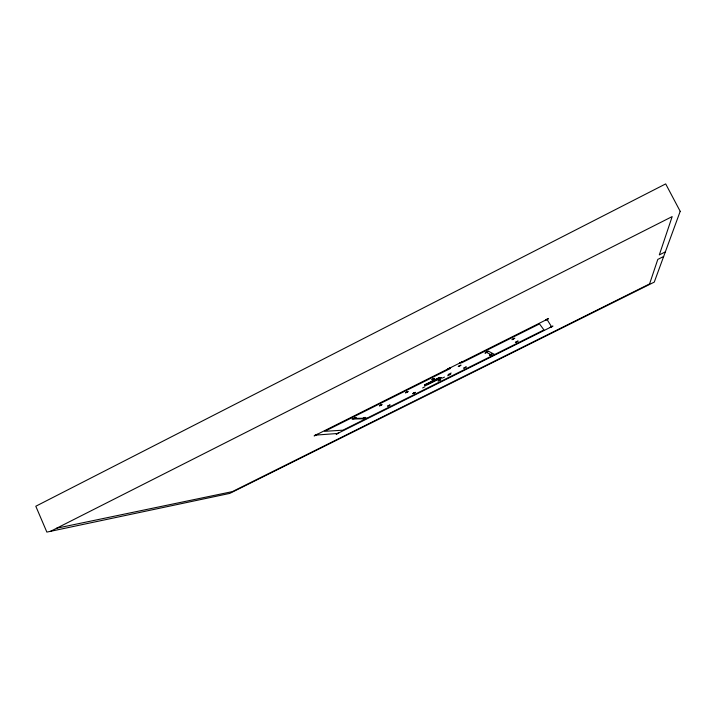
<?xml version="1.0" encoding="UTF-8"?>
<svg xmlns="http://www.w3.org/2000/svg" width="716" height="716" viewBox="0 0 716 716"><rect width="100%" height="100%" fill="white"/><g stroke="black" fill="none" stroke-linecap="round" stroke-linejoin="round"><path stroke-width="1.07" d="M422.628 387.947L425 386.685M442.041 378.173L444.502 377.099M315.219 435.14C310.816 437.915 321.896 432.213 315.219 435.14L337.961 433.466C341.442 431.318 332.627 435.82 337.961 433.466M354.375 418.225C350.589 420.587 360.005 415.754 354.375 418.225L355.181 418.207M380.303 405.265C376.374 407.69 385.888 402.831 380.303 405.265L381.028 405.292M546.89 319.255C541.931 322.173 552.278 316.991 546.89 319.255L551.669 326.899C556.26 324.232 546.72 328.993 551.669 326.899M406.437 392.198C402.374 394.695 411.977 389.799 406.437 392.198L407.091 392.27M432.795 379.024C428.589 381.583 438.29 376.661 432.795 379.024L433.368 379.14M459.377 365.742C455 368.364 464.8 363.433 459.377 365.742L459.86 365.894M486.173 352.344C481.671 355.038 491.57 350.043 486.173 352.344L486.576 352.549M513.202 338.838C508.584 341.568 518.545 336.574 513.202 338.838L513.506 339.08M363.415 418.063C359.871 420.292 368.758 415.701 363.415 418.063L364.167 418.046M388.439 405.569C384.626 407.905 393.8 403.233 388.439 405.569L389.119 405.596M413.669 392.977C409.704 395.375 418.985 390.685 413.669 392.977L414.269 393.048M439.096 380.286C434.997 382.747 444.368 378.021 439.096 380.286L439.624 380.393M464.729 367.496C460.504 370.02 469.956 365.241 464.729 367.496L465.176 367.639M490.567 354.599C486.209 357.186 495.749 352.379 490.567 354.599L490.934 354.787M516.621 341.595C512.101 344.244 521.776 339.411 516.621 341.595L516.907 341.827M50.523 531.326L672.172 216.59L659.311 254.914L665.334 251.889M663.651 256.48L657.798 259.407L649.573 283.93L232.378 491.615L56.68 528.211M315.702 435.104L546.988 319.417M424.481 385.047L439.696 377.439L441.244 377.78L426.163 385.306L424.481 385.047L439.722 377.448M337.558 433.502L551.58 326.765M424.472 384.975L441.226 377.717M450.677 374.271L447.679 375.766M451.161 373.027L448.135 374.54M365.867 418.744L352.039 419.03L353.221 418.439L366.986 418.189M426.002 384.456L427.21 384.653L439.785 378.37L438.666 378.129M449.29 368.284L450.239 368.561L324.742 431.318L342.937 430.182L543.945 329.915L539.497 323.918L461.65 362.851L460.773 362.538M492.635 355.512L485.967 352.084L488.106 351.019L494.658 354.501M680.2 211.327L654.263 282.113L229.746 493.405L46.862 532.095L35.8 506.239L665.683 183.905L680.2 211.327M448.037 368.821L450.624 367.657L448.037 368.821M459.529 363.075L462.106 361.911L459.529 363.075"/></g></svg>
